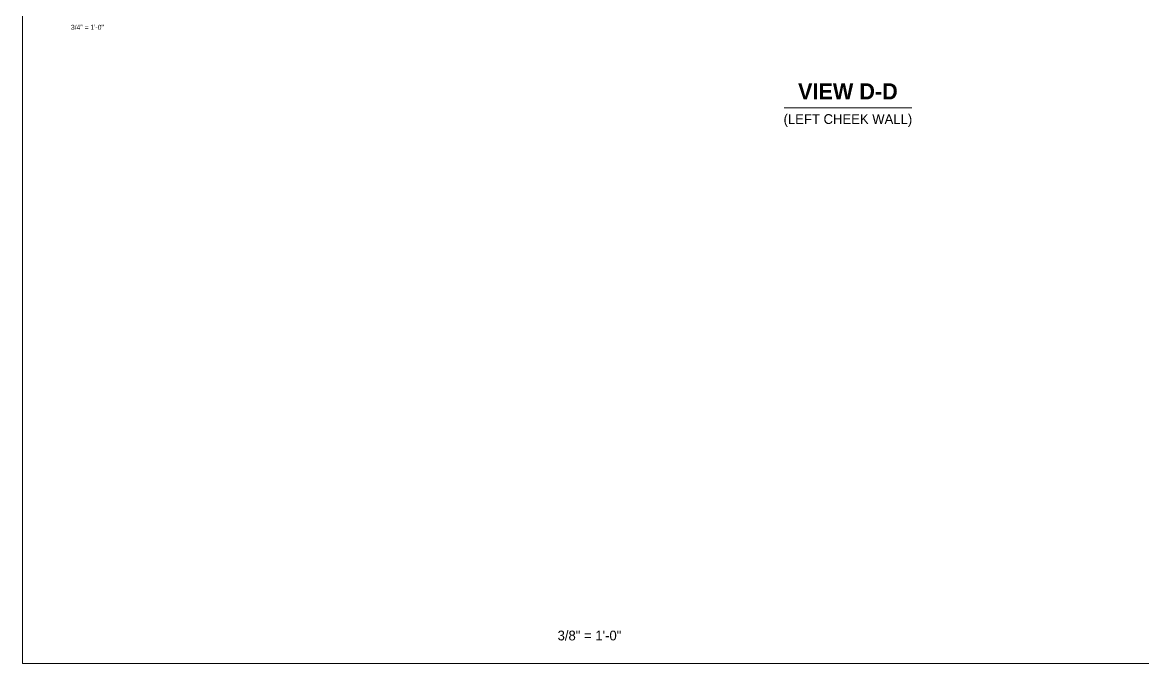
# Model space of a CAD drawing. Extents: x -1 to 861, y -26 to 2.
# Drawn here: x 119 to 142.09, y -25.67 to -12.44 of the extents above; entities that cross this region are included whole.
import ezdxf
from ezdxf.enums import TextEntityAlignment as Align

# ---------------------------------------------------------------- set-up
doc = ezdxf.new("R2010")
doc.units = 21
doc.header["$MEASUREMENT"] = 0
doc.layers.add('Border', color=7, linetype='Continuous', lineweight=15)
doc.layers.add('TextStructures', color=7, linetype='Continuous', lineweight=9)
doc.styles.add('FDOT Bold (Large)', font='FDOTBold.ttf')
doc.styles.add('FDOT Structures', font='FDOT.ttf')

msp = doc.modelspace()

# ---------------------------------------------------------------- linework, layer by layer
at = {"layer": 'Border'}
msp.add_lwpolyline([(119, -25.666667), (155.235434, -25.666667), (155.235434, 1), (119, 1)], close=True, dxfattribs=at)
at = {"layer": 'TextStructures'}
msp.add_line((134.700113, -14.204689), (137.329544, -14.204689), dxfattribs=at)

# ---------------------------------------------------------------- texts
at = {"layer": 'Border', "style": 'FDOT Structures'}
for s, height, p in [('3/4" = 1\'-0"', 0.1008, (120, -12.493333)), ('3/8" = 1\'-0"', 0.2016, (130.031233, -24.986667))]:
    msp.add_text(s, height=height, dxfattribs=at).set_placement(p, align=Align.TOP_LEFT)
at = {"layer": 'TextStructures'}
for s, height, style, p in [('VIEW D-D', 0.333344, 'FDOT Bold (Large)', (136.014828, -14.131353)), ('(LEFT CHEEK WALL)', 0.2016, 'FDOT Structures', (136.014828, -14.597809))]:
    msp.add_text(s, height=height, dxfattribs=dict(at, style=style)).set_placement(p, align=Align.BOTTOM_CENTER)

doc.saveas('drawing.dxf')
